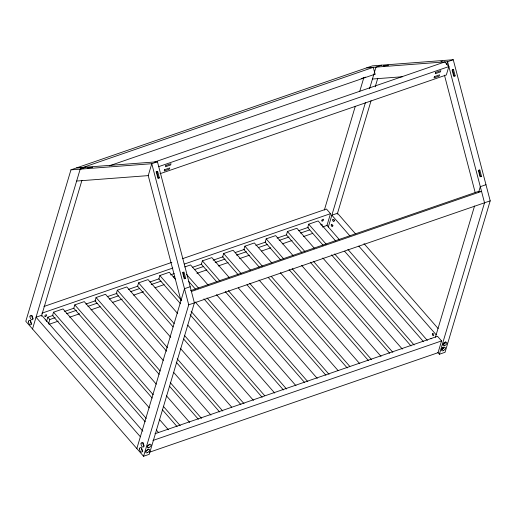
<?xml version="1.0" encoding="UTF-8"?>
<svg xmlns="http://www.w3.org/2000/svg" width="516" height="516" viewBox="0 0 516 516"><rect width="100%" height="100%" fill="white"/><g stroke="black" fill="none" stroke-linecap="round" stroke-linejoin="round"><path stroke-width="0.77" d="M70.95 169.848L25.8 321.287L143.577 456.267L149.247 454.306L194.39 302.86L157.451 161.76L76.62 167.887L70.95 169.848L151.781 163.714L157.451 161.76M32.527 329.002L80.186 169.145L85.856 167.19L80.186 169.145M41.422 316.237L81.941 180.316M46.517 321.526L47.807 317.198L53.142 315.36M48.536 323.835L49.826 319.514L55.16 317.669M149.337 407.898L62.991 308.942L53.541 312.199L52.535 315.566L145.241 421.811M156.296 384.175L84.256 301.608L74.801 304.866L73.801 308.233L152.201 398.081M163.256 360.445L105.516 294.275L96.066 297.532L95.067 300.899L159.16 374.358M180.955 300.589L148.234 175.608L151.781 163.714L188.721 304.821L143.577 456.267M170.751 337.329L126.781 286.941L117.332 290.198L116.326 293.565L166.655 351.241M177.71 313.605L148.047 279.608L138.598 282.865L137.591 286.232L173.086 326.905M175.666 279.556L169.312 272.274L159.857 275.531L158.857 278.898L180.574 303.789M136.843 448.552L184.502 288.689L190.172 286.735M229.317 277.64L211.837 257.607L202.388 260.864L201.382 264.231L216.746 281.839M250.583 270.307L233.103 250.273L223.654 253.53L222.648 256.897L238.011 274.506M271.848 262.973L254.369 242.939L244.913 246.196L243.913 249.563L259.277 267.172M293.114 255.639L275.628 235.606L266.179 238.863L265.179 242.23L280.536 259.838M314.373 248.306L296.894 228.272L287.444 231.529L286.438 234.896L301.802 252.505M335.639 240.972L318.159 220.938L308.71 224.196L307.704 227.562L323.068 245.171M324.358 210.044L355.298 106.264M359.652 91.654L363.774 77.819M182.541 258.671L326.467 209.032L330.504 213.663L326.989 225.44L322.423 227.014M328.337 226.982L365.405 102.645M369.546 88.746L373.997 73.814M374.384 72.53L375.99 67.125L381.666 65.171M337.232 214.217L371.075 100.691M375.216 86.791L377.751 78.297M446.701 64.668L447.591 61.694L453.261 59.733L490.2 200.84L445.05 352.286L439.38 354.24L437.826 352.467M154.671 162.005L444.805 61.939L448.843 66.57L446.334 74.981L160.005 173.731M435.414 337.264L474.552 205.981M478.693 192.081L480.306 186.669L485.975 184.715M154.987 433.73L437.51 336.297L441.548 340.921L438.039 352.699L149.421 452.242M439.38 354.24L484.53 202.801L447.591 61.694L366.753 67.822L76.613 167.874L83.153 167.397L373.287 67.332L375.074 74.169L109.308 165.83M443.683 343.017L443.354 343.882L443.986 344.095L445.282 342.579L444.644 342.366M443.07 347.429L443.702 347.642L442.412 349.158L441.78 348.945L442.109 348.081M361.174 78.658L365.625 77.123M158.709 166.629L448.843 66.57M157.715 171.615L156.296 172.099L157.941 178.375L159.354 177.885L157.715 171.615L156.025 171.931L157.006 171.854M453.519 69.596L452.106 70.079L453.745 76.355L455.164 75.865L453.519 69.596L452.538 69.666L454.183 75.936L455.164 75.865M43.944 306.472L171.88 262.347M41.886 313.199L172.866 268.03M184.289 264.089L330.504 213.663M184.76 266.946L190.572 264.94L208.058 284.974M64.571 311.419L73.717 308.265M85.908 304.059L95.808 300.641M107.238 296.7L117.145 293.288M128.574 289.341L137.714 286.193M149.904 281.988L159.044 278.834M170.474 274.893L174.285 273.577M192.571 267.269L201.711 264.121M213.14 260.174L223.047 256.762M235.238 252.556L244.378 249.402M255.807 245.461L265.714 242.043M277.144 238.102L286.283 234.948M298.474 230.749L308.381 227.33M479.822 170.054L478.403 170.544L480.048 176.814L481.467 176.33L479.822 170.054L478.842 170.132L480.486 176.401L481.467 176.33M66.59 313.728L76.497 310.316M87.926 306.375L97.066 303.221M109.257 299.016L118.403 295.861M130.593 291.656L139.733 288.502M151.162 284.561L161.063 281.149M173.253 276.944L174.782 276.415M194.59 269.584L203.73 266.43M215.159 262.489L225.066 259.077M236.496 255.13L246.396 251.718M258.587 247.512L267.733 244.358M279.162 240.417L289.063 236.999M300.493 233.058L309.639 229.91M49.084 324.3L58.231 321.145M69.66 317.205L79.561 313.786M90.99 309.845L100.136 306.691M112.32 302.486L122.228 299.074M133.657 295.126L143.564 291.714M154.987 287.773L164.133 284.619M196.893 273.319L206.8 269.9M218.229 265.959L228.13 262.547M239.559 258.606L249.467 255.188M261.657 250.982L270.797 247.828M282.226 243.887L292.133 240.475M303.563 236.534L312.702 233.38M185.657 278.35L184.238 278.834L182.6 272.564L184.012 272.074L185.657 278.35L184.676 278.421L183.032 272.151M190.533 290.708L477.623 191.694L481.544 191.397L191.41 291.463M188.721 304.821L490.2 200.84M152.936 440.464L441.548 340.921M453.261 59.733L372.423 65.867L366.753 67.822L373.287 67.332M372.449 79.025L402.673 76.729M76.639 181.045L148.234 175.614M159.354 177.885L158.373 177.956L156.735 171.686M373.623 74.278L375.074 74.169M355.524 233.883L337.522 213.25L331.846 215.204L349.854 235.838M363.993 243.591L438.129 328.55M444.444 342.863L444.953 343.443M358.852 246.151L436.162 334.755M442.87 347.926L443.373 348.506M441.909 348.577L442.412 349.158M441.277 348.365L441.78 348.945M326.783 225.202L339.457 239.727M347.932 249.434L427.358 340.463M344.643 251.292L423.578 341.747M308.71 224.196L326.189 244.229M334.665 253.943L414.122 345.01M331.543 254.885L411 345.946M322.855 258.019L402.312 349.08M287.444 231.529L304.924 251.563M313.399 261.277L392.863 352.344M310.277 262.218L389.741 353.279M301.589 265.353L381.047 356.414M266.179 238.863L283.658 258.897M292.14 268.61L371.597 359.678M289.012 269.552L368.476 360.613M280.323 272.687L359.781 363.748M244.913 246.196L262.399 266.23M271.403 276.55L349.803 366.405M268.281 277.492L347.21 367.947M259.058 280.02L337.993 370.475M223.654 253.53L241.133 273.564M249.609 283.278L329.066 374.345M247.016 284.826L325.944 375.28M238.328 287.96L317.256 378.415M202.388 260.864L219.868 280.897M228.343 290.611L307.807 381.679M225.221 291.553L304.685 382.614M216.533 294.688L295.99 385.749M186.418 274.273L198.602 288.231M207.077 297.945L286.541 389.012M188.598 281.278L195.48 289.173M203.955 298.887L283.419 389.948M195.267 302.021L274.725 393.082M159.857 275.531L181.58 300.422M191.114 311.354L264.747 395.74M190.107 314.715L262.154 397.281M187.779 325.138L253.466 400.422M138.598 282.865L174.085 323.545M184.683 335.684L244.01 403.68M183.677 339.051L240.888 404.615M180.284 348.255L231.671 407.143M117.332 290.198L167.655 347.874M177.194 358.801L222.751 411.013M176.188 362.168L219.629 411.949M173.853 372.591L210.934 415.09M96.066 297.532L160.166 370.991M170.228 382.53L201.485 418.347M169.758 386.503L198.363 419.282M166.365 395.708L189.669 422.423M74.801 304.866L153.207 394.721M163.269 406.253L180.219 425.681M162.263 409.62L177.098 426.616M159.399 419.437L168.41 429.757M53.541 312.199L146.241 418.444M156.309 429.976L158.425 432.408M47.807 317.198L49.826 319.514M142.848 431.176L41.712 315.27L36.043 317.224L140.358 436.775M442.315 61.14L440.896 61.63M444.45 75.142L475.133 192.358M33.179 318.946A2.374 1.277 71 0 1 31.966 315.379M31.766 324.061A2.374 1.277 71 0 1 30.431 320.546M333.059 225.795A1.122 0.606 71 0 1 332.775 225.324M334.562 220.545A1.122 0.606 71 0 1 334.336 220.016M149.588 444.16A2.374 1.2 -41.1 0 1 147.466 446.114M148.137 449.088A2.374 1.2 -41.1 0 1 145.596 451.281M144.119 446.127A2.374 1.277 71 0 1 143.055 442.522M142.751 451.281A2.374 1.277 71 0 1 141.494 447.733M445.553 341.689A2.374 1.2 -41.1 0 1 445.121 342.605M444.282 343.488A2.374 1.2 -41.1 0 1 442.793 344.243M443.941 347.068A2.374 1.2 -41.1 0 1 441.406 349.261M320.713 224.763A1.187 0.6 -41.1 0 1 321.952 224.357A1.187 0.6 -41.1 0 1 321.758 225.415M45.169 319.997A1.187 0.6 -41.1 0 1 45.202 320.165M430.963 338.664A1.187 0.639 71 0 1 431.802 338.78M164.578 169.706L164.198 170.964L169.396 169.171L169.77 167.913L164.578 169.706M165.83 165.494L165.455 166.758L170.648 164.965L171.028 163.701L165.83 165.494M434.395 76.645L434.014 77.91L439.213 76.116L439.593 74.852L434.395 76.645M435.646 72.44L435.272 73.704L440.471 71.911L440.845 70.647L435.646 72.44M88.958 167.526L87.539 168.016L92.551 167.255L88.958 167.526M384.762 65.506L383.343 65.996L388.355 65.235L384.762 65.506M444.095 343.811A0.793 0.4 -41.1 0 0 444.96 342.792A0.793 0.4 -41.1 0 0 443.895 343.088A0.793 0.4 -41.1 0 0 444.095 343.811M442.522 348.874A0.793 0.4 -41.1 0 0 443.386 347.855A0.793 0.4 -41.1 0 0 442.322 348.152A0.793 0.4 -41.1 0 0 442.522 348.874M28.483 321.707A2.374 1.277 71 0 0 30.605 324.893A2.374 1.277 71 0 0 30.67 321.268A2.374 1.277 71 0 0 28.483 321.707M29.992 316.521A2.374 1.277 71 0 0 32.018 319.856A2.374 1.277 71 0 0 32.256 316.347A2.374 1.277 71 0 0 29.992 316.521M141.049 443.637A2.374 1.277 71 0 0 142.964 447.114A2.374 1.277 71 0 0 143.383 443.754A2.374 1.277 71 0 0 141.049 443.637M139.526 448.881A2.374 1.277 71 0 0 141.59 452.158A2.374 1.277 71 0 0 141.765 448.61A2.374 1.277 71 0 0 139.526 448.881M148.814 447.656A2.374 1.2 -41.1 0 0 151.014 444.54A2.374 1.2 -41.1 0 0 147.679 445.895A2.374 1.2 -41.1 0 0 148.814 447.656M147.441 452.648A2.374 1.2 -41.1 0 0 149.459 449.526A2.374 1.2 -41.1 0 0 146.093 451.061A2.374 1.2 -41.1 0 0 147.441 452.648M444.618 345.636A2.374 1.2 -41.1 0 0 446.817 342.521A2.374 1.2 -41.1 0 0 443.489 343.875A2.374 1.2 -41.1 0 0 444.618 345.636M443.244 350.628A2.374 1.2 -41.1 0 0 445.263 347.507A2.374 1.2 -41.1 0 0 441.902 349.042A2.374 1.2 -41.1 0 0 443.244 350.628M322.506 220.945A1.187 0.6 -41.1 0 0 323.538 219.377A1.187 0.6 -41.1 0 0 321.855 220.126A1.187 0.6 -41.1 0 0 322.506 220.945M45.479 316.495A1.187 0.6 -41.1 0 0 46.672 314.947A1.187 0.6 -41.1 0 0 45.034 315.515A1.187 0.6 -41.1 0 0 45.479 316.495M332.736 219.945A1.187 0.639 71 0 0 333.781 221.564A1.187 0.639 71 0 0 333.846 219.771A1.187 0.639 71 0 0 332.736 219.945M331.227 224.989A1.187 0.639 71 0 0 332.272 226.614A1.187 0.639 71 0 0 332.336 224.821A1.187 0.639 71 0 0 331.227 224.989M432.344 334.052A1.187 0.639 71 0 0 433.356 335.716A1.187 0.639 71 0 0 433.472 333.962A1.187 0.639 71 0 0 432.344 334.052"/></g></svg>
